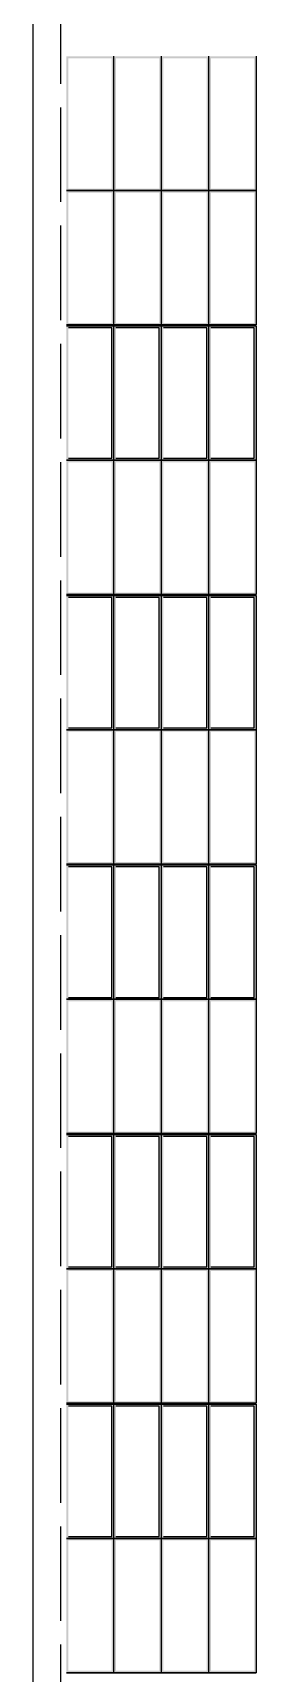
# Model space of a CAD drawing. Header units: inches. Extents: x 2620 to 4317, y 1826 to 2873.
# Drawn here: x 3206.2 to 3234.6, y 2404.4 to 2612.5 of the extents above; entities that cross this region are included whole.
import ezdxf

# ---------------------------------------------------------------- set-up
doc = ezdxf.new("R2010")
doc.units = ezdxf.units.IN
doc.header["$MEASUREMENT"] = 0
doc.linetypes.add('ACAD_ISO02W100', pattern=[15, 12, -3])

msp = doc.modelspace()

# ---------------------------------------------------------------- hatches: boundary and pattern name
h = msp.add_hatch(color=256)
h.dxf.hatch_style = 1
h.set_gradient(color1=(242, 103, 34), color2=(248, 153, 30), tint=1)
h.paths.add_polyline_path([(3216.50978, 2609.47032), (3210.50978, 2609.47032), (3210.50978, 2592.43032), (3216.50978, 2592.43032)])
h.paths.add_polyline_path([(3216.25978, 2592.68032), (3210.75978, 2592.68032), (3210.75978, 2609.22032), (3216.25978, 2609.22032)], flags=16)
h = msp.add_hatch(color=256)
h.dxf.hatch_style = 1
h.set_gradient(color1=(242, 103, 34), color2=(248, 153, 30), tint=1)
h.paths.add_polyline_path([(3222.53714, 2609.47032), (3216.53714, 2609.47032), (3216.53714, 2592.43032), (3222.53714, 2592.43032)])
h.paths.add_polyline_path([(3222.28714, 2592.68032), (3216.78714, 2592.68032), (3216.78714, 2609.22032), (3222.28714, 2609.22032)], flags=16)
h = msp.add_hatch(color=256)
h.dxf.hatch_style = 1
h.set_gradient(color1=(242, 103, 34), color2=(248, 153, 30), tint=1)
h.paths.add_polyline_path([(3228.56451, 2609.47032), (3222.56451, 2609.47032), (3222.56451, 2592.43032), (3228.56451, 2592.43032)])
h.paths.add_polyline_path([(3228.31451, 2592.68032), (3222.81451, 2592.68032), (3222.81451, 2609.22032), (3228.31451, 2609.22032)], flags=16)
h = msp.add_hatch(color=256)
h.dxf.hatch_style = 1
h.set_gradient(color1=(242, 103, 34), color2=(248, 153, 30), tint=1)
h.paths.add_polyline_path([(3234.59936, 2609.47032), (3228.59936, 2609.47032), (3228.59936, 2592.43032), (3234.59936, 2592.43032)])
h.paths.add_polyline_path([(3234.34936, 2592.68032), (3228.84936, 2592.68032), (3228.84936, 2609.22032), (3234.34936, 2609.22032)], flags=16)
h = msp.add_hatch(color=256)
h.dxf.hatch_style = 1
h.set_gradient(color1=(242, 103, 34), color2=(248, 153, 30), tint=1)
h.paths.add_polyline_path([(3216.50978, 2592.43032), (3210.50978, 2592.43032), (3210.50978, 2575.39032), (3216.50978, 2575.39032)])
h.paths.add_polyline_path([(3216.25978, 2575.64032), (3210.75978, 2575.64032), (3210.75978, 2592.18032), (3216.25978, 2592.18032)], flags=16)
h = msp.add_hatch(color=256)
h.dxf.hatch_style = 1
h.set_gradient(color1=(242, 103, 34), color2=(248, 153, 30), tint=1)
h.paths.add_polyline_path([(3222.53714, 2592.43032), (3216.53714, 2592.43032), (3216.53714, 2575.39032), (3222.53714, 2575.39032)])
h.paths.add_polyline_path([(3222.28714, 2575.64032), (3216.78714, 2575.64032), (3216.78714, 2592.18032), (3222.28714, 2592.18032)], flags=16)
h = msp.add_hatch(color=256)
h.dxf.hatch_style = 1
h.set_gradient(color1=(242, 103, 34), color2=(248, 153, 30), tint=1)
h.paths.add_polyline_path([(3228.56451, 2592.43032), (3222.56451, 2592.43032), (3222.56451, 2575.39032), (3228.56451, 2575.39032)])
h.paths.add_polyline_path([(3228.31451, 2575.64032), (3222.81451, 2575.64032), (3222.81451, 2592.18032), (3228.31451, 2592.18032)], flags=16)
h = msp.add_hatch(color=256)
h.dxf.hatch_style = 1
h.set_gradient(color1=(242, 103, 34), color2=(248, 153, 30), tint=1)
h.paths.add_polyline_path([(3234.59936, 2592.43032), (3228.59936, 2592.43032), (3228.59936, 2575.39032), (3234.59936, 2575.39032)])
h.paths.add_polyline_path([(3234.34936, 2575.64032), (3228.84936, 2575.64032), (3228.84936, 2592.18032), (3234.34936, 2592.18032)], flags=16)
h = msp.add_hatch(color=256)
h.dxf.hatch_style = 1
h.set_gradient(color1=(242, 103, 34), color2=(248, 153, 30), tint=1)
h.paths.add_polyline_path([(3216.50978, 2575.27786), (3210.50978, 2575.27786), (3210.50978, 2558.23786), (3216.50978, 2558.23786)])
h.paths.add_polyline_path([(3216.25978, 2558.48786), (3210.75978, 2558.48786), (3210.75978, 2575.02786), (3216.25978, 2575.02786)], flags=16)
h = msp.add_hatch(color=256)
h.dxf.hatch_style = 1
h.set_gradient(color1=(242, 103, 34), color2=(248, 153, 30), tint=1)
h.paths.add_polyline_path([(3222.53714, 2575.27786), (3216.53714, 2575.27786), (3216.53714, 2558.23786), (3222.53714, 2558.23786)])
h.paths.add_polyline_path([(3222.28714, 2558.48786), (3216.78714, 2558.48786), (3216.78714, 2575.02786), (3222.28714, 2575.02786)], flags=16)
h = msp.add_hatch(color=256)
h.dxf.hatch_style = 1
h.set_gradient(color1=(242, 103, 34), color2=(248, 153, 30), tint=1)
h.paths.add_polyline_path([(3228.56451, 2575.27786), (3222.56451, 2575.27786), (3222.56451, 2558.23786), (3228.56451, 2558.23786)])
h.paths.add_polyline_path([(3228.31451, 2558.48786), (3222.81451, 2558.48786), (3222.81451, 2575.02786), (3228.31451, 2575.02786)], flags=16)
h = msp.add_hatch(color=256)
h.dxf.hatch_style = 1
h.set_gradient(color1=(242, 103, 34), color2=(248, 153, 30), tint=1)
h.paths.add_polyline_path([(3234.59936, 2575.27786), (3228.59936, 2575.27786), (3228.59936, 2558.23786), (3234.59936, 2558.23786)])
h.paths.add_polyline_path([(3234.34936, 2558.48786), (3228.84936, 2558.48786), (3228.84936, 2575.02786), (3234.34936, 2575.02786)], flags=16)
h = msp.add_hatch(color=256)
h.dxf.hatch_style = 1
h.set_gradient(color1=(242, 103, 34), color2=(248, 153, 30), tint=1)
h.paths.add_polyline_path([(3216.50978, 2558.23786), (3210.50978, 2558.23786), (3210.50978, 2541.19786), (3216.50978, 2541.19786)])
h.paths.add_polyline_path([(3216.25978, 2541.44786), (3210.75978, 2541.44786), (3210.75978, 2557.98786), (3216.25978, 2557.98786)], flags=16)
h = msp.add_hatch(color=256)
h.dxf.hatch_style = 1
h.set_gradient(color1=(242, 103, 34), color2=(248, 153, 30), tint=1)
h.paths.add_polyline_path([(3222.53714, 2558.23786), (3216.53714, 2558.23786), (3216.53714, 2541.19786), (3222.53714, 2541.19786)])
h.paths.add_polyline_path([(3222.28714, 2541.44786), (3216.78714, 2541.44786), (3216.78714, 2557.98786), (3222.28714, 2557.98786)], flags=16)
h = msp.add_hatch(color=256)
h.dxf.hatch_style = 1
h.set_gradient(color1=(242, 103, 34), color2=(248, 153, 30), tint=1)
h.paths.add_polyline_path([(3228.56451, 2558.23786), (3222.56451, 2558.23786), (3222.56451, 2541.19786), (3228.56451, 2541.19786)])
h.paths.add_polyline_path([(3228.31451, 2541.44786), (3222.81451, 2541.44786), (3222.81451, 2557.98786), (3228.31451, 2557.98786)], flags=16)
h = msp.add_hatch(color=256)
h.dxf.hatch_style = 1
h.set_gradient(color1=(242, 103, 34), color2=(248, 153, 30), tint=1)
h.paths.add_polyline_path([(3234.59936, 2558.23786), (3228.59936, 2558.23786), (3228.59936, 2541.19786), (3234.59936, 2541.19786)])
h.paths.add_polyline_path([(3234.34936, 2541.44786), (3228.84936, 2541.44786), (3228.84936, 2557.98786), (3234.34936, 2557.98786)], flags=16)
h = msp.add_hatch(color=256)
h.dxf.hatch_style = 1
h.set_gradient(color1=(242, 103, 34), color2=(248, 153, 30), tint=1)
h.paths.add_polyline_path([(3216.50978, 2541.0854), (3210.50978, 2541.0854), (3210.50978, 2524.0454), (3216.50978, 2524.0454)])
h.paths.add_polyline_path([(3216.25978, 2524.2954), (3210.75978, 2524.2954), (3210.75978, 2540.8354), (3216.25978, 2540.8354)], flags=16)
h = msp.add_hatch(color=256)
h.dxf.hatch_style = 1
h.set_gradient(color1=(242, 103, 34), color2=(248, 153, 30), tint=1)
h.paths.add_polyline_path([(3222.53714, 2541.0854), (3216.53714, 2541.0854), (3216.53714, 2524.0454), (3222.53714, 2524.0454)])
h.paths.add_polyline_path([(3222.28714, 2524.2954), (3216.78714, 2524.2954), (3216.78714, 2540.8354), (3222.28714, 2540.8354)], flags=16)
h = msp.add_hatch(color=256)
h.dxf.hatch_style = 1
h.set_gradient(color1=(242, 103, 34), color2=(248, 153, 30), tint=1)
h.paths.add_polyline_path([(3228.56451, 2541.0854), (3222.56451, 2541.0854), (3222.56451, 2524.0454), (3228.56451, 2524.0454)])
h.paths.add_polyline_path([(3228.31451, 2524.2954), (3222.81451, 2524.2954), (3222.81451, 2540.8354), (3228.31451, 2540.8354)], flags=16)
h = msp.add_hatch(color=256)
h.dxf.hatch_style = 1
h.set_gradient(color1=(242, 103, 34), color2=(248, 153, 30), tint=1)
h.paths.add_polyline_path([(3234.59936, 2541.0854), (3228.59936, 2541.0854), (3228.59936, 2524.0454), (3234.59936, 2524.0454)])
h.paths.add_polyline_path([(3234.34936, 2524.2954), (3228.84936, 2524.2954), (3228.84936, 2540.8354), (3234.34936, 2540.8354)], flags=16)
h = msp.add_hatch(color=256)
h.dxf.hatch_style = 1
h.set_gradient(color1=(242, 103, 34), color2=(248, 153, 30), tint=1)
h.paths.add_polyline_path([(3216.50978, 2524.0454), (3210.50978, 2524.0454), (3210.50978, 2507.0054), (3216.50978, 2507.0054)])
h.paths.add_polyline_path([(3216.25978, 2507.2554), (3210.75978, 2507.2554), (3210.75978, 2523.7954), (3216.25978, 2523.7954)], flags=16)
h = msp.add_hatch(color=256)
h.dxf.hatch_style = 1
h.set_gradient(color1=(242, 103, 34), color2=(248, 153, 30), tint=1)
h.paths.add_polyline_path([(3222.53714, 2524.0454), (3216.53714, 2524.0454), (3216.53714, 2507.0054), (3222.53714, 2507.0054)])
h.paths.add_polyline_path([(3222.28714, 2507.2554), (3216.78714, 2507.2554), (3216.78714, 2523.7954), (3222.28714, 2523.7954)], flags=16)
h = msp.add_hatch(color=256)
h.dxf.hatch_style = 1
h.set_gradient(color1=(242, 103, 34), color2=(248, 153, 30), tint=1)
h.paths.add_polyline_path([(3228.56451, 2524.0454), (3222.56451, 2524.0454), (3222.56451, 2507.0054), (3228.56451, 2507.0054)])
h.paths.add_polyline_path([(3228.31451, 2507.2554), (3222.81451, 2507.2554), (3222.81451, 2523.7954), (3228.31451, 2523.7954)], flags=16)
h = msp.add_hatch(color=256)
h.dxf.hatch_style = 1
h.set_gradient(color1=(242, 103, 34), color2=(248, 153, 30), tint=1)
h.paths.add_polyline_path([(3234.59936, 2524.0454), (3228.59936, 2524.0454), (3228.59936, 2507.0054), (3234.59936, 2507.0054)])
h.paths.add_polyline_path([(3234.34936, 2507.2554), (3228.84936, 2507.2554), (3228.84936, 2523.7954), (3234.34936, 2523.7954)], flags=16)
h = msp.add_hatch(color=256)
h.dxf.hatch_style = 1
h.set_gradient(color1=(242, 103, 34), color2=(248, 153, 30), tint=1)
h.paths.add_polyline_path([(3216.50978, 2506.89295), (3210.50978, 2506.89295), (3210.50978, 2489.85295), (3216.50978, 2489.85295)])
h.paths.add_polyline_path([(3216.25978, 2490.10295), (3210.75978, 2490.10295), (3210.75978, 2506.64295), (3216.25978, 2506.64295)], flags=16)
h = msp.add_hatch(color=256)
h.dxf.hatch_style = 1
h.set_gradient(color1=(242, 103, 34), color2=(248, 153, 30), tint=1)
h.paths.add_polyline_path([(3222.53714, 2506.89295), (3216.53714, 2506.89295), (3216.53714, 2489.85295), (3222.53714, 2489.85295)])
h.paths.add_polyline_path([(3222.28714, 2490.10295), (3216.78714, 2490.10295), (3216.78714, 2506.64295), (3222.28714, 2506.64295)], flags=16)
h = msp.add_hatch(color=256)
h.dxf.hatch_style = 1
h.set_gradient(color1=(242, 103, 34), color2=(248, 153, 30), tint=1)
h.paths.add_polyline_path([(3228.56451, 2506.89295), (3222.56451, 2506.89295), (3222.56451, 2489.85295), (3228.56451, 2489.85295)])
h.paths.add_polyline_path([(3228.31451, 2490.10295), (3222.81451, 2490.10295), (3222.81451, 2506.64295), (3228.31451, 2506.64295)], flags=16)
h = msp.add_hatch(color=256)
h.dxf.hatch_style = 1
h.set_gradient(color1=(242, 103, 34), color2=(248, 153, 30), tint=1)
h.paths.add_polyline_path([(3234.59936, 2506.89295), (3228.59936, 2506.89295), (3228.59936, 2489.85295), (3234.59936, 2489.85295)])
h.paths.add_polyline_path([(3234.34936, 2490.10295), (3228.84936, 2490.10295), (3228.84936, 2506.64295), (3234.34936, 2506.64295)], flags=16)
h = msp.add_hatch(color=256)
h.dxf.hatch_style = 1
h.set_gradient(color1=(242, 103, 34), color2=(248, 153, 30), tint=1)
h.paths.add_polyline_path([(3216.50978, 2489.85295), (3210.50978, 2489.85295), (3210.50978, 2472.81295), (3216.50978, 2472.81295)])
h.paths.add_polyline_path([(3216.25978, 2473.06295), (3210.75978, 2473.06295), (3210.75978, 2489.60295), (3216.25978, 2489.60295)], flags=16)
h = msp.add_hatch(color=256)
h.dxf.hatch_style = 1
h.set_gradient(color1=(242, 103, 34), color2=(248, 153, 30), tint=1)
h.paths.add_polyline_path([(3222.53714, 2489.85295), (3216.53714, 2489.85295), (3216.53714, 2472.81295), (3222.53714, 2472.81295)])
h.paths.add_polyline_path([(3222.28714, 2473.06295), (3216.78714, 2473.06295), (3216.78714, 2489.60295), (3222.28714, 2489.60295)], flags=16)
h = msp.add_hatch(color=256)
h.dxf.hatch_style = 1
h.set_gradient(color1=(242, 103, 34), color2=(248, 153, 30), tint=1)
h.paths.add_polyline_path([(3228.56451, 2489.85295), (3222.56451, 2489.85295), (3222.56451, 2472.81295), (3228.56451, 2472.81295)])
h.paths.add_polyline_path([(3228.31451, 2473.06295), (3222.81451, 2473.06295), (3222.81451, 2489.60295), (3228.31451, 2489.60295)], flags=16)
h = msp.add_hatch(color=256)
h.dxf.hatch_style = 1
h.set_gradient(color1=(242, 103, 34), color2=(248, 153, 30), tint=1)
h.paths.add_polyline_path([(3234.59936, 2489.85295), (3228.59936, 2489.85295), (3228.59936, 2472.81295), (3234.59936, 2472.81295)])
h.paths.add_polyline_path([(3234.34936, 2473.06295), (3228.84936, 2473.06295), (3228.84936, 2489.60295), (3234.34936, 2489.60295)], flags=16)
h = msp.add_hatch(color=256)
h.dxf.hatch_style = 1
h.set_gradient(color1=(242, 103, 34), color2=(248, 153, 30), tint=1)
h.paths.add_polyline_path([(3216.50978, 2472.70049), (3210.50978, 2472.70049), (3210.50978, 2455.66049), (3216.50978, 2455.66049)])
h.paths.add_polyline_path([(3216.25978, 2455.91049), (3210.75978, 2455.91049), (3210.75978, 2472.45049), (3216.25978, 2472.45049)], flags=16)
h = msp.add_hatch(color=256)
h.dxf.hatch_style = 1
h.set_gradient(color1=(242, 103, 34), color2=(248, 153, 30), tint=1)
h.paths.add_polyline_path([(3222.53714, 2472.70049), (3216.53714, 2472.70049), (3216.53714, 2455.66049), (3222.53714, 2455.66049)])
h.paths.add_polyline_path([(3222.28714, 2455.91049), (3216.78714, 2455.91049), (3216.78714, 2472.45049), (3222.28714, 2472.45049)], flags=16)
h = msp.add_hatch(color=256)
h.dxf.hatch_style = 1
h.set_gradient(color1=(242, 103, 34), color2=(248, 153, 30), tint=1)
h.paths.add_polyline_path([(3228.56451, 2472.70049), (3222.56451, 2472.70049), (3222.56451, 2455.66049), (3228.56451, 2455.66049)])
h.paths.add_polyline_path([(3228.31451, 2455.91049), (3222.81451, 2455.91049), (3222.81451, 2472.45049), (3228.31451, 2472.45049)], flags=16)
h = msp.add_hatch(color=256)
h.dxf.hatch_style = 1
h.set_gradient(color1=(242, 103, 34), color2=(248, 153, 30), tint=1)
h.paths.add_polyline_path([(3234.59936, 2472.70049), (3228.59936, 2472.70049), (3228.59936, 2455.66049), (3234.59936, 2455.66049)])
h.paths.add_polyline_path([(3234.34936, 2455.91049), (3228.84936, 2455.91049), (3228.84936, 2472.45049), (3234.34936, 2472.45049)], flags=16)
h = msp.add_hatch(color=256)
h.dxf.hatch_style = 1
h.set_gradient(color1=(242, 103, 34), color2=(248, 153, 30), tint=1)
h.paths.add_polyline_path([(3216.50978, 2455.66049), (3210.50978, 2455.66049), (3210.50978, 2438.62049), (3216.50978, 2438.62049)])
h.paths.add_polyline_path([(3216.25978, 2438.87049), (3210.75978, 2438.87049), (3210.75978, 2455.41049), (3216.25978, 2455.41049)], flags=16)
h = msp.add_hatch(color=256)
h.dxf.hatch_style = 1
h.set_gradient(color1=(242, 103, 34), color2=(248, 153, 30), tint=1)
h.paths.add_polyline_path([(3222.53714, 2455.66049), (3216.53714, 2455.66049), (3216.53714, 2438.62049), (3222.53714, 2438.62049)])
h.paths.add_polyline_path([(3222.28714, 2438.87049), (3216.78714, 2438.87049), (3216.78714, 2455.41049), (3222.28714, 2455.41049)], flags=16)
h = msp.add_hatch(color=256)
h.dxf.hatch_style = 1
h.set_gradient(color1=(242, 103, 34), color2=(248, 153, 30), tint=1)
h.paths.add_polyline_path([(3228.56451, 2455.66049), (3222.56451, 2455.66049), (3222.56451, 2438.62049), (3228.56451, 2438.62049)])
h.paths.add_polyline_path([(3228.31451, 2438.87049), (3222.81451, 2438.87049), (3222.81451, 2455.41049), (3228.31451, 2455.41049)], flags=16)
h = msp.add_hatch(color=256)
h.dxf.hatch_style = 1
h.set_gradient(color1=(242, 103, 34), color2=(248, 153, 30), tint=1)
h.paths.add_polyline_path([(3234.59936, 2455.66049), (3228.59936, 2455.66049), (3228.59936, 2438.62049), (3234.59936, 2438.62049)])
h.paths.add_polyline_path([(3234.34936, 2438.87049), (3228.84936, 2438.87049), (3228.84936, 2455.41049), (3234.34936, 2455.41049)], flags=16)
h = msp.add_hatch(color=256)
h.dxf.hatch_style = 1
h.set_gradient(color1=(242, 103, 34), color2=(248, 153, 30), tint=1)
h.paths.add_polyline_path([(3216.50978, 2438.50803), (3210.50978, 2438.50803), (3210.50978, 2421.46803), (3216.50978, 2421.46803)])
h.paths.add_polyline_path([(3216.25978, 2421.71803), (3210.75978, 2421.71803), (3210.75978, 2438.25803), (3216.25978, 2438.25803)], flags=16)
h = msp.add_hatch(color=256)
h.dxf.hatch_style = 1
h.set_gradient(color1=(242, 103, 34), color2=(248, 153, 30), tint=1)
h.paths.add_polyline_path([(3222.53714, 2438.50803), (3216.53714, 2438.50803), (3216.53714, 2421.46803), (3222.53714, 2421.46803)])
h.paths.add_polyline_path([(3222.28714, 2421.71803), (3216.78714, 2421.71803), (3216.78714, 2438.25803), (3222.28714, 2438.25803)], flags=16)
h = msp.add_hatch(color=256)
h.dxf.hatch_style = 1
h.set_gradient(color1=(242, 103, 34), color2=(248, 153, 30), tint=1)
h.paths.add_polyline_path([(3228.56451, 2438.50803), (3222.56451, 2438.50803), (3222.56451, 2421.46803), (3228.56451, 2421.46803)])
h.paths.add_polyline_path([(3228.31451, 2421.71803), (3222.81451, 2421.71803), (3222.81451, 2438.25803), (3228.31451, 2438.25803)], flags=16)
h = msp.add_hatch(color=256)
h.dxf.hatch_style = 1
h.set_gradient(color1=(242, 103, 34), color2=(248, 153, 30), tint=1)
h.paths.add_polyline_path([(3234.59936, 2438.50803), (3228.59936, 2438.50803), (3228.59936, 2421.46803), (3234.59936, 2421.46803)])
h.paths.add_polyline_path([(3234.34936, 2421.71803), (3228.84936, 2421.71803), (3228.84936, 2438.25803), (3234.34936, 2438.25803)], flags=16)
h = msp.add_hatch(color=256)
h.dxf.hatch_style = 1
h.set_gradient(color1=(242, 103, 34), color2=(248, 153, 30), tint=1)
h.paths.add_polyline_path([(3216.50978, 2421.46803), (3210.50978, 2421.46803), (3210.50978, 2404.42803), (3216.50978, 2404.42803)])
h.paths.add_polyline_path([(3216.25978, 2404.67803), (3210.75978, 2404.67803), (3210.75978, 2421.21803), (3216.25978, 2421.21803)], flags=16)
h = msp.add_hatch(color=256)
h.dxf.hatch_style = 1
h.set_gradient(color1=(242, 103, 34), color2=(248, 153, 30), tint=1)
h.paths.add_polyline_path([(3222.53714, 2421.46803), (3216.53714, 2421.46803), (3216.53714, 2404.42803), (3222.53714, 2404.42803)])
h.paths.add_polyline_path([(3222.28714, 2404.67803), (3216.78714, 2404.67803), (3216.78714, 2421.21803), (3222.28714, 2421.21803)], flags=16)
h = msp.add_hatch(color=256)
h.dxf.hatch_style = 1
h.set_gradient(color1=(242, 103, 34), color2=(248, 153, 30), tint=1)
h.paths.add_polyline_path([(3228.56451, 2421.46803), (3222.56451, 2421.46803), (3222.56451, 2404.42803), (3228.56451, 2404.42803)])
h.paths.add_polyline_path([(3228.31451, 2404.67803), (3222.81451, 2404.67803), (3222.81451, 2421.21803), (3228.31451, 2421.21803)], flags=16)
h = msp.add_hatch(color=256)
h.dxf.hatch_style = 1
h.set_gradient(color1=(242, 103, 34), color2=(248, 153, 30), tint=1)
h.paths.add_polyline_path([(3234.59936, 2421.46803), (3228.59936, 2421.46803), (3228.59936, 2404.42803), (3234.59936, 2404.42803)])
h.paths.add_polyline_path([(3234.34936, 2404.67803), (3228.84936, 2404.67803), (3228.84936, 2421.21803), (3234.34936, 2421.21803)], flags=16)

# ---------------------------------------------------------------- linework, layer by layer
for p, q in [((3206.24991, 2662.99441), (3206.24991, 2194.99441)), ((3216.50978, 2609.47032), (3216.50978, 2592.43032)), ((3222.53714, 2609.47032), (3222.53714, 2592.43032)), ((3228.56451, 2609.47032), (3228.56451, 2592.43032)), ((3234.59936, 2609.47032), (3234.59936, 2592.43032)), ((3210.50978, 2592.43032), (3216.50978, 2592.43032)), ((3216.50978, 2592.43032), (3210.50978, 2592.43032)), ((3210.75978, 2592.43032), (3216.50978, 2592.43032)), ((3216.50978, 2592.43032), (3216.50978, 2575.39032)), ((3216.53714, 2592.43032), (3222.53714, 2592.43032)), ((3222.53714, 2592.43032), (3216.53714, 2592.43032)), ((3216.78714, 2592.43032), (3222.53714, 2592.43032)), ((3222.53714, 2592.43032), (3222.53714, 2575.39032)), ((3222.56451, 2592.43032), (3228.56451, 2592.43032)), ((3228.56451, 2592.43032), (3222.56451, 2592.43032)), ((3222.81451, 2592.43032), (3228.56451, 2592.43032)), ((3228.56451, 2592.43032), (3228.56451, 2575.39032)), ((3228.59936, 2592.43032), (3234.59936, 2592.43032)), ((3234.59936, 2592.43032), (3228.59936, 2592.43032)), ((3228.84936, 2592.43032), (3234.59936, 2592.43032)), ((3234.59936, 2592.43032), (3234.59936, 2575.39032)), ((3210.50978, 2575.39032), (3216.50978, 2575.39032)), ((3216.50978, 2575.39032), (3210.50978, 2575.39032)), ((3210.50978, 2575.27786), (3216.50978, 2575.27786)), ((3210.75978, 2575.39032), (3216.50978, 2575.39032)), ((3210.75978, 2575.27786), (3216.50978, 2575.27786)), ((3216.25978, 2575.02786), (3210.75978, 2575.02786)), ((3216.25978, 2558.48786), (3216.25978, 2575.02786)), ((3216.50978, 2575.27786), (3216.50978, 2558.23786)), ((3216.53714, 2575.39032), (3222.53714, 2575.39032)), ((3222.53714, 2575.39032), (3216.53714, 2575.39032)), ((3216.53714, 2575.27786), (3222.53714, 2575.27786)), ((3216.78714, 2575.39032), (3222.53714, 2575.39032)), ((3216.78714, 2575.27786), (3222.53714, 2575.27786)), ((3222.28714, 2575.02786), (3216.78714, 2575.02786)), ((3222.28714, 2558.48786), (3222.28714, 2575.02786)), ((3222.53714, 2575.27786), (3222.53714, 2558.23786)), ((3222.56451, 2575.39032), (3228.56451, 2575.39032)), ((3228.56451, 2575.39032), (3222.56451, 2575.39032)), ((3222.56451, 2575.27786), (3228.56451, 2575.27786)), ((3222.81451, 2575.39032), (3228.56451, 2575.39032)), ((3222.81451, 2575.27786), (3228.56451, 2575.27786)), ((3228.31451, 2575.02786), (3222.81451, 2575.02786)), ((3228.31451, 2558.48786), (3228.31451, 2575.02786)), ((3228.56451, 2575.27786), (3228.56451, 2558.23786)), ((3228.59936, 2575.39032), (3234.59936, 2575.39032)), ((3234.59936, 2575.39032), (3228.59936, 2575.39032)), ((3228.59936, 2575.27786), (3234.59936, 2575.27786)), ((3228.84936, 2575.39032), (3234.59936, 2575.39032)), ((3228.84936, 2575.27786), (3234.59936, 2575.27786)), ((3234.34936, 2575.02786), (3228.84936, 2575.02786)), ((3234.34936, 2558.48786), (3234.34936, 2575.02786)), ((3234.59936, 2575.27786), (3234.59936, 2558.23786)), ((3210.50978, 2558.23786), (3216.50978, 2558.23786)), ((3216.50978, 2558.23786), (3210.50978, 2558.23786)), ((3210.75978, 2558.48786), (3216.25978, 2558.48786)), ((3210.75978, 2558.23786), (3216.50978, 2558.23786)), ((3216.50978, 2558.23786), (3216.50978, 2541.19786)), ((3216.53714, 2558.23786), (3222.53714, 2558.23786)), ((3222.53714, 2558.23786), (3216.53714, 2558.23786)), ((3216.78714, 2558.48786), (3222.28714, 2558.48786)), ((3216.78714, 2558.23786), (3222.53714, 2558.23786)), ((3222.53714, 2558.23786), (3222.53714, 2541.19786)), ((3222.56451, 2558.23786), (3228.56451, 2558.23786)), ((3228.56451, 2558.23786), (3222.56451, 2558.23786)), ((3222.81451, 2558.48786), (3228.31451, 2558.48786)), ((3222.81451, 2558.23786), (3228.56451, 2558.23786)), ((3228.56451, 2558.23786), (3228.56451, 2541.19786)), ((3228.59936, 2558.23786), (3234.59936, 2558.23786)), ((3234.59936, 2558.23786), (3228.59936, 2558.23786)), ((3228.84936, 2558.48786), (3234.34936, 2558.48786)), ((3228.84936, 2558.23786), (3234.59936, 2558.23786)), ((3234.59936, 2558.23786), (3234.59936, 2541.19786)), ((3210.50978, 2541.19786), (3216.50978, 2541.19786)), ((3216.50978, 2541.19786), (3210.50978, 2541.19786)), ((3210.50978, 2541.0854), (3216.50978, 2541.0854)), ((3210.75978, 2541.19786), (3216.50978, 2541.19786)), ((3210.75978, 2541.0854), (3216.50978, 2541.0854)), ((3216.25978, 2540.8354), (3210.75978, 2540.8354)), ((3216.25978, 2524.2954), (3216.25978, 2540.8354)), ((3216.50978, 2541.0854), (3216.50978, 2524.0454)), ((3216.53714, 2541.19786), (3222.53714, 2541.19786)), ((3222.53714, 2541.19786), (3216.53714, 2541.19786)), ((3216.53714, 2541.0854), (3222.53714, 2541.0854)), ((3216.78714, 2541.19786), (3222.53714, 2541.19786)), ((3216.78714, 2541.0854), (3222.53714, 2541.0854)), ((3222.28714, 2540.8354), (3216.78714, 2540.8354)), ((3222.28714, 2524.2954), (3222.28714, 2540.8354)), ((3222.53714, 2541.0854), (3222.53714, 2524.0454)), ((3222.56451, 2541.19786), (3228.56451, 2541.19786)), ((3228.56451, 2541.19786), (3222.56451, 2541.19786)), ((3222.56451, 2541.0854), (3228.56451, 2541.0854)), ((3222.81451, 2541.19786), (3228.56451, 2541.19786)), ((3222.81451, 2541.0854), (3228.56451, 2541.0854)), ((3228.31451, 2540.8354), (3222.81451, 2540.8354)), ((3228.31451, 2524.2954), (3228.31451, 2540.8354)), ((3228.56451, 2541.0854), (3228.56451, 2524.0454)), ((3228.59936, 2541.19786), (3234.59936, 2541.19786)), ((3234.59936, 2541.19786), (3228.59936, 2541.19786)), ((3228.59936, 2541.0854), (3234.59936, 2541.0854)), ((3228.84936, 2541.19786), (3234.59936, 2541.19786)), ((3228.84936, 2541.0854), (3234.59936, 2541.0854)), ((3234.34936, 2540.8354), (3228.84936, 2540.8354)), ((3234.34936, 2524.2954), (3234.34936, 2540.8354)), ((3234.59936, 2541.0854), (3234.59936, 2524.0454)), ((3210.50978, 2524.0454), (3216.50978, 2524.0454)), ((3216.50978, 2524.0454), (3210.50978, 2524.0454)), ((3210.75978, 2524.2954), (3216.25978, 2524.2954)), ((3210.75978, 2524.0454), (3216.50978, 2524.0454)), ((3216.50978, 2524.0454), (3216.50978, 2507.0054)), ((3216.53714, 2524.0454), (3222.53714, 2524.0454)), ((3222.53714, 2524.0454), (3216.53714, 2524.0454)), ((3216.78714, 2524.2954), (3222.28714, 2524.2954)), ((3216.78714, 2524.0454), (3222.53714, 2524.0454)), ((3222.53714, 2524.0454), (3222.53714, 2507.0054)), ((3222.56451, 2524.0454), (3228.56451, 2524.0454)), ((3228.56451, 2524.0454), (3222.56451, 2524.0454)), ((3222.81451, 2524.2954), (3228.31451, 2524.2954)), ((3222.81451, 2524.0454), (3228.56451, 2524.0454)), ((3228.56451, 2524.0454), (3228.56451, 2507.0054)), ((3228.59936, 2524.0454), (3234.59936, 2524.0454)), ((3234.59936, 2524.0454), (3228.59936, 2524.0454)), ((3228.84936, 2524.2954), (3234.34936, 2524.2954)), ((3228.84936, 2524.0454), (3234.59936, 2524.0454)), ((3234.59936, 2524.0454), (3234.59936, 2507.0054)), ((3210.50978, 2507.0054), (3216.50978, 2507.0054)), ((3216.50978, 2507.0054), (3210.50978, 2507.0054)), ((3210.50978, 2506.89295), (3216.50978, 2506.89295)), ((3210.75978, 2507.0054), (3216.50978, 2507.0054)), ((3210.75978, 2506.89295), (3216.50978, 2506.89295)), ((3216.25978, 2506.64295), (3210.75978, 2506.64295)), ((3216.25978, 2490.10295), (3216.25978, 2506.64295)), ((3216.50978, 2506.89295), (3216.50978, 2489.85295)), ((3216.53714, 2507.0054), (3222.53714, 2507.0054)), ((3222.53714, 2507.0054), (3216.53714, 2507.0054)), ((3216.53714, 2506.89295), (3222.53714, 2506.89295)), ((3216.78714, 2507.0054), (3222.53714, 2507.0054)), ((3216.78714, 2506.89295), (3222.53714, 2506.89295)), ((3222.28714, 2506.64295), (3216.78714, 2506.64295)), ((3222.28714, 2490.10295), (3222.28714, 2506.64295)), ((3222.53714, 2506.89295), (3222.53714, 2489.85295)), ((3222.56451, 2507.0054), (3228.56451, 2507.0054)), ((3228.56451, 2507.0054), (3222.56451, 2507.0054)), ((3222.56451, 2506.89295), (3228.56451, 2506.89295)), ((3222.81451, 2507.0054), (3228.56451, 2507.0054)), ((3222.81451, 2506.89295), (3228.56451, 2506.89295)), ((3228.31451, 2506.64295), (3222.81451, 2506.64295)), ((3228.31451, 2490.10295), (3228.31451, 2506.64295)), ((3228.56451, 2506.89295), (3228.56451, 2489.85295)), ((3228.59936, 2507.0054), (3234.59936, 2507.0054)), ((3234.59936, 2507.0054), (3228.59936, 2507.0054)), ((3228.59936, 2506.89295), (3234.59936, 2506.89295)), ((3228.84936, 2507.0054), (3234.59936, 2507.0054)), ((3228.84936, 2506.89295), (3234.59936, 2506.89295)), ((3234.34936, 2506.64295), (3228.84936, 2506.64295)), ((3234.34936, 2490.10295), (3234.34936, 2506.64295)), ((3234.59936, 2506.89295), (3234.59936, 2489.85295)), ((3210.50978, 2489.85295), (3216.50978, 2489.85295)), ((3216.50978, 2489.85295), (3210.50978, 2489.85295)), ((3210.75978, 2490.10295), (3216.25978, 2490.10295)), ((3210.75978, 2489.85295), (3216.50978, 2489.85295)), ((3216.50978, 2489.85295), (3216.50978, 2472.81295)), ((3216.53714, 2489.85295), (3222.53714, 2489.85295)), ((3222.53714, 2489.85295), (3216.53714, 2489.85295)), ((3216.78714, 2490.10295), (3222.28714, 2490.10295)), ((3216.78714, 2489.85295), (3222.53714, 2489.85295)), ((3222.53714, 2489.85295), (3222.53714, 2472.81295)), ((3222.56451, 2489.85295), (3228.56451, 2489.85295)), ((3228.56451, 2489.85295), (3222.56451, 2489.85295)), ((3222.81451, 2490.10295), (3228.31451, 2490.10295)), ((3222.81451, 2489.85295), (3228.56451, 2489.85295)), ((3228.56451, 2489.85295), (3228.56451, 2472.81295)), ((3228.59936, 2489.85295), (3234.59936, 2489.85295)), ((3234.59936, 2489.85295), (3228.59936, 2489.85295)), ((3228.84936, 2490.10295), (3234.34936, 2490.10295)), ((3228.84936, 2489.85295), (3234.59936, 2489.85295)), ((3234.59936, 2489.85295), (3234.59936, 2472.81295)), ((3210.50978, 2472.81295), (3216.50978, 2472.81295)), ((3216.50978, 2472.81295), (3210.50978, 2472.81295)), ((3210.50978, 2472.70049), (3216.50978, 2472.70049)), ((3210.75978, 2472.81295), (3216.50978, 2472.81295)), ((3210.75978, 2472.70049), (3216.50978, 2472.70049)), ((3216.25978, 2472.45049), (3210.75978, 2472.45049)), ((3216.25978, 2455.91049), (3216.25978, 2472.45049)), ((3216.50978, 2472.70049), (3216.50978, 2455.66049)), ((3216.53714, 2472.81295), (3222.53714, 2472.81295)), ((3222.53714, 2472.81295), (3216.53714, 2472.81295)), ((3216.53714, 2472.70049), (3222.53714, 2472.70049)), ((3216.78714, 2472.81295), (3222.53714, 2472.81295)), ((3216.78714, 2472.70049), (3222.53714, 2472.70049)), ((3222.28714, 2472.45049), (3216.78714, 2472.45049)), ((3222.28714, 2455.91049), (3222.28714, 2472.45049)), ((3222.53714, 2472.70049), (3222.53714, 2455.66049)), ((3222.56451, 2472.81295), (3228.56451, 2472.81295)), ((3228.56451, 2472.81295), (3222.56451, 2472.81295)), ((3222.56451, 2472.70049), (3228.56451, 2472.70049)), ((3222.81451, 2472.81295), (3228.56451, 2472.81295)), ((3222.81451, 2472.70049), (3228.56451, 2472.70049)), ((3228.31451, 2472.45049), (3222.81451, 2472.45049)), ((3228.31451, 2455.91049), (3228.31451, 2472.45049)), ((3228.56451, 2472.70049), (3228.56451, 2455.66049)), ((3228.59936, 2472.81295), (3234.59936, 2472.81295)), ((3234.59936, 2472.81295), (3228.59936, 2472.81295)), ((3228.59936, 2472.70049), (3234.59936, 2472.70049)), ((3228.84936, 2472.81295), (3234.59936, 2472.81295)), ((3228.84936, 2472.70049), (3234.59936, 2472.70049)), ((3234.34936, 2472.45049), (3228.84936, 2472.45049)), ((3234.34936, 2455.91049), (3234.34936, 2472.45049)), ((3234.59936, 2472.70049), (3234.59936, 2455.66049)), ((3210.50978, 2455.66049), (3216.50978, 2455.66049)), ((3216.50978, 2455.66049), (3210.50978, 2455.66049)), ((3210.75978, 2455.91049), (3216.25978, 2455.91049)), ((3210.75978, 2455.66049), (3216.50978, 2455.66049)), ((3216.50978, 2455.66049), (3216.50978, 2438.62049)), ((3216.53714, 2455.66049), (3222.53714, 2455.66049)), ((3222.53714, 2455.66049), (3216.53714, 2455.66049)), ((3216.78714, 2455.91049), (3222.28714, 2455.91049)), ((3216.78714, 2455.66049), (3222.53714, 2455.66049)), ((3222.53714, 2455.66049), (3222.53714, 2438.62049)), ((3222.56451, 2455.66049), (3228.56451, 2455.66049)), ((3228.56451, 2455.66049), (3222.56451, 2455.66049)), ((3222.81451, 2455.91049), (3228.31451, 2455.91049)), ((3222.81451, 2455.66049), (3228.56451, 2455.66049)), ((3228.56451, 2455.66049), (3228.56451, 2438.62049)), ((3228.59936, 2455.66049), (3234.59936, 2455.66049)), ((3234.59936, 2455.66049), (3228.59936, 2455.66049)), ((3228.84936, 2455.91049), (3234.34936, 2455.91049)), ((3228.84936, 2455.66049), (3234.59936, 2455.66049)), ((3234.59936, 2455.66049), (3234.59936, 2438.62049)), ((3210.50978, 2438.62049), (3216.50978, 2438.62049)), ((3216.50978, 2438.62049), (3210.50978, 2438.62049)), ((3210.50978, 2438.50803), (3216.50978, 2438.50803)), ((3210.75978, 2438.62049), (3216.50978, 2438.62049)), ((3210.75978, 2438.50803), (3216.50978, 2438.50803)), ((3216.25978, 2438.25803), (3210.75978, 2438.25803)), ((3216.25978, 2421.71803), (3216.25978, 2438.25803)), ((3216.50978, 2438.50803), (3216.50978, 2421.46803)), ((3216.53714, 2438.62049), (3222.53714, 2438.62049)), ((3222.53714, 2438.62049), (3216.53714, 2438.62049)), ((3216.53714, 2438.50803), (3222.53714, 2438.50803)), ((3216.78714, 2438.62049), (3222.53714, 2438.62049)), ((3216.78714, 2438.50803), (3222.53714, 2438.50803)), ((3222.28714, 2438.25803), (3216.78714, 2438.25803)), ((3222.28714, 2421.71803), (3222.28714, 2438.25803)), ((3222.53714, 2438.50803), (3222.53714, 2421.46803)), ((3222.56451, 2438.62049), (3228.56451, 2438.62049)), ((3228.56451, 2438.62049), (3222.56451, 2438.62049)), ((3222.56451, 2438.50803), (3228.56451, 2438.50803)), ((3222.81451, 2438.62049), (3228.56451, 2438.62049)), ((3222.81451, 2438.50803), (3228.56451, 2438.50803)), ((3228.31451, 2438.25803), (3222.81451, 2438.25803)), ((3228.31451, 2421.71803), (3228.31451, 2438.25803)), ((3228.56451, 2438.50803), (3228.56451, 2421.46803)), ((3228.59936, 2438.62049), (3234.59936, 2438.62049)), ((3234.59936, 2438.62049), (3228.59936, 2438.62049)), ((3228.59936, 2438.50803), (3234.59936, 2438.50803)), ((3228.84936, 2438.62049), (3234.59936, 2438.62049)), ((3228.84936, 2438.50803), (3234.59936, 2438.50803)), ((3234.34936, 2438.25803), (3228.84936, 2438.25803)), ((3234.34936, 2421.71803), (3234.34936, 2438.25803)), ((3234.59936, 2438.50803), (3234.59936, 2421.46803)), ((3210.50978, 2421.46803), (3216.50978, 2421.46803)), ((3216.50978, 2421.46803), (3210.50978, 2421.46803)), ((3210.75978, 2421.71803), (3216.25978, 2421.71803)), ((3210.75978, 2421.46803), (3216.50978, 2421.46803)), ((3216.50978, 2421.46803), (3216.50978, 2404.42803)), ((3216.53714, 2421.46803), (3222.53714, 2421.46803)), ((3222.53714, 2421.46803), (3216.53714, 2421.46803)), ((3216.78714, 2421.71803), (3222.28714, 2421.71803)), ((3216.78714, 2421.46803), (3222.53714, 2421.46803)), ((3222.53714, 2421.46803), (3222.53714, 2404.42803)), ((3222.56451, 2421.46803), (3228.56451, 2421.46803)), ((3228.56451, 2421.46803), (3222.56451, 2421.46803)), ((3222.81451, 2421.71803), (3228.31451, 2421.71803)), ((3222.81451, 2421.46803), (3228.56451, 2421.46803)), ((3228.56451, 2421.46803), (3228.56451, 2404.42803)), ((3228.59936, 2421.46803), (3234.59936, 2421.46803)), ((3234.59936, 2421.46803), (3228.59936, 2421.46803)), ((3228.84936, 2421.71803), (3234.34936, 2421.71803)), ((3228.84936, 2421.46803), (3234.59936, 2421.46803)), ((3234.59936, 2421.46803), (3234.59936, 2404.42803)), ((3210.50978, 2404.42803), (3216.50978, 2404.42803)), ((3216.50978, 2404.42803), (3210.50978, 2404.42803)), ((3210.75978, 2404.42803), (3216.50978, 2404.42803)), ((3216.53714, 2404.42803), (3222.53714, 2404.42803)), ((3222.53714, 2404.42803), (3216.53714, 2404.42803)), ((3216.78714, 2404.42803), (3222.53714, 2404.42803)), ((3222.56451, 2404.42803), (3228.56451, 2404.42803)), ((3228.56451, 2404.42803), (3222.56451, 2404.42803)), ((3222.81451, 2404.42803), (3228.56451, 2404.42803)), ((3228.59936, 2404.42803), (3234.59936, 2404.42803)), ((3234.59936, 2404.42803), (3228.59936, 2404.42803)), ((3228.84936, 2404.42803), (3234.59936, 2404.42803))]:
    msp.add_line(p, q)
at = {"linetype": 'ACAD_ISO02W100'}
msp.add_line((3209.74991, 2662.99441), (3209.74991, 2194.99441), dxfattribs=at)

doc.saveas('drawing.dxf')
